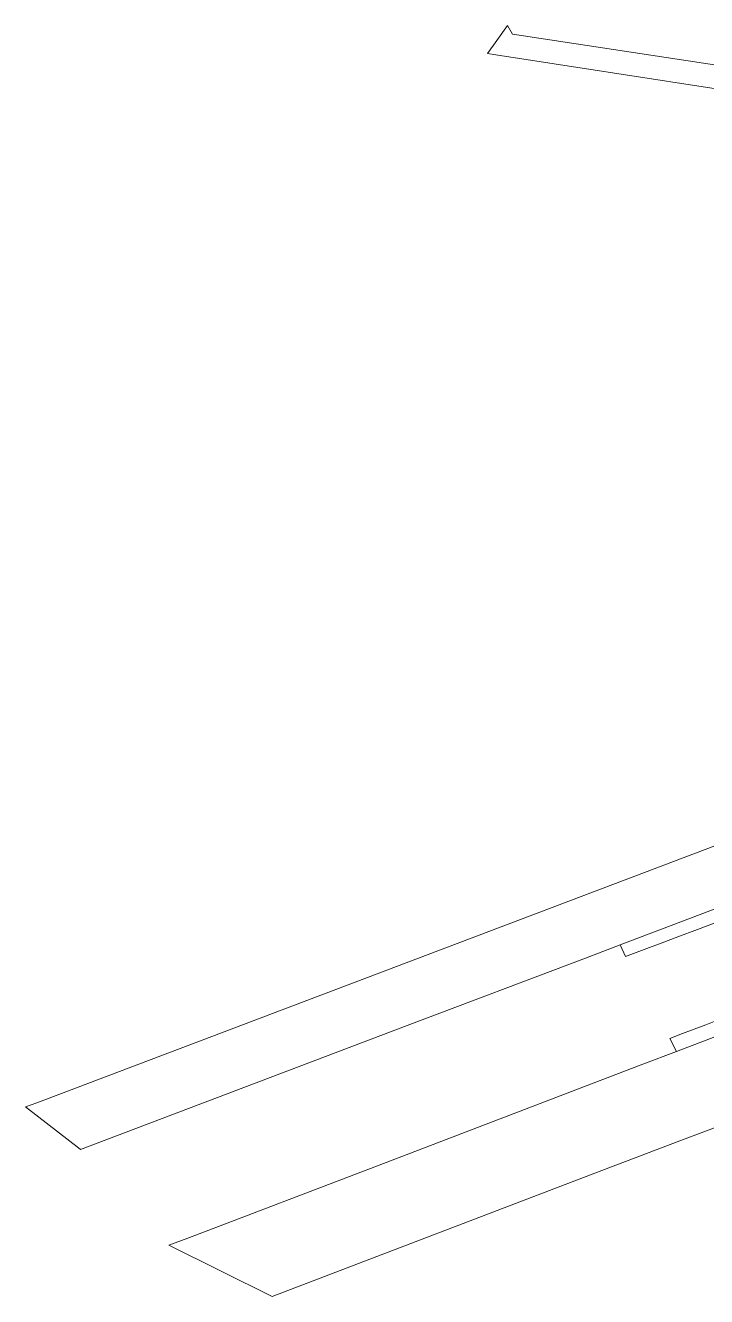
# Model space of a CAD drawing. Header units: metres. Extents: x -1 to 310379, y -2 to 6272124.
# Drawn here: x 308927 to 309430, y 6270942 to 6271881 of the extents above; entities that cross this region are included whole.
import ezdxf

# ---------------------------------------------------------------- set-up
doc = ezdxf.new("R2010")
doc.units = ezdxf.units.M
doc.layers.add('Cadastre Land Parcels_SP_EXT', color=9, linetype='Continuous', lineweight=5)
doc.layers.add('Cadastre Roads_SP_EXT', color=9, linetype='Continuous', lineweight=5)

msp = doc.modelspace()

# ---------------------------------------------------------------- linework, layer by layer
at = {"layer": 'Cadastre Land Parcels_SP_EXT', "linetype": 'Continuous'}
for points in [[(309208.97, 6271142.21), (309340.35, 6271192.03), (309365.97, 6271201.74), (309582.71, 6271283.92), (309551.29, 6271318.8), (309459.13, 6271283.84), (308935.82, 6271085.29), (308927.3, 6271082.19), (308967.6, 6271051.04), (308967.85, 6271050.79), (309208.97, 6271142.21)], [(309352.54, 6271035.15), (309410.04, 6271057.13), (309431.6, 6271065.37), (309498.65, 6271090.99), (309515.56, 6271097.45), (309544.63, 6271108.56), (309572.86, 6271119.35), (309603.26, 6271130.96), (309621.13, 6271137.79), (309655.72, 6271151.01), (309690.47, 6271164.28), (309659.84, 6271198.29), (309645.55, 6271214.16), (309407.65, 6271123.17), (309382.76, 6271113.65), (309184.98, 6271038), (309047.19, 6270985.29), (309033.17, 6270980.14), (309109.29, 6270942.19), (309352.54, 6271035.15)]]:
    msp.add_lwpolyline(points, close=True, dxfattribs=at)
at = {"layer": 'Cadastre Roads_SP_EXT', "linetype": 'Continuous'}
for points in [[(309834.54, 6271790.1), (309482.59, 6271844.28), (309286.59, 6271874.01), (309282.96, 6271880.55), (309275.03, 6271869.48), (309268.15, 6271859.87), (309274.43, 6271858.9), (309529.35, 6271819.48), (309642.58, 6271801.84), (309736.95, 6271787.19), (309811.75, 6271775.61), (309811.05, 6271771.05), (309805.03, 6271732.38), (309795.86, 6271673.02), (309787.02, 6271616.1), (309780.87, 6271576.42), (309798.58, 6271554.95), (309834.54, 6271790.1)], [(309582.71, 6271283.92), (309365.97, 6271201.74), (309369.97, 6271193.14), (309383.78, 6271198.38), (309396.22, 6271203.09), (309408.66, 6271207.8), (309422.97, 6271213.22), (309435.4, 6271217.93), (309447.84, 6271222.65), (309462.15, 6271228.07), (309474.59, 6271232.78), (309487.02, 6271237.49), (309501.33, 6271242.91), (309513.77, 6271247.62), (309526.21, 6271252.34), (309540.52, 6271257.76), (309552.96, 6271262.47), (309565.39, 6271267.18), (309579.7, 6271272.6), (309585.77, 6271274.9), (309592.21, 6271273.37), (309582.71, 6271283.92)], [(309645.55, 6271214.16), (309635.13, 6271225.72), (309634.08, 6271221.32), (309613.02, 6271213.27), (309598.58, 6271207.74), (309586.03, 6271202.94), (309573.49, 6271198.14), (309559.1, 6271192.64), (309546.59, 6271187.85), (309534.09, 6271183.07), (309519.75, 6271177.59), (309507.28, 6271172.82), (309494.83, 6271168.05), (309480.58, 6271162.6), (309468.16, 6271157.85), (309455.74, 6271153.1), (309441.49, 6271147.65), (309429.11, 6271142.91), (309412.07, 6271136.39), (309402.61, 6271132.77), (309407.65, 6271123.17), (309645.55, 6271214.16)]]:
    msp.add_lwpolyline(points, close=True, dxfattribs=at)

doc.saveas('drawing.dxf')
